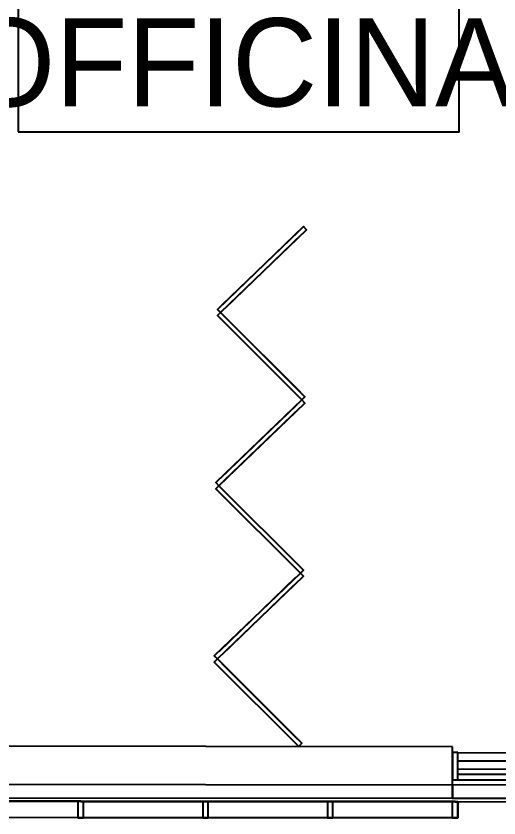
# Model space of a CAD drawing. Header units: metres. Extents: x 2.3 to 42.8, y 0.9 to 31.9.
# Drawn here: x 37.492 to 39.245, y 3.459 to 6.37 of the extents above; entities that cross this region are included whole.
import ezdxf

# ---------------------------------------------------------------- set-up
doc = ezdxf.new("R2010")
doc.units = ezdxf.units.M
for name, color, linetype in [('ARREDI', 9, 'Continuous'), ('PARETI_STRUTTURE', 7, 'Continuous'), ('WAYFINDING_RIQUADRI', 7, 'Continuous'), ('WAYFINDING_TESTI', 7, 'Continuous')]:
    doc.layers.add(name, color=color, linetype=linetype)

msp = doc.modelspace()

# ---------------------------------------------------------------- linework, layer by layer
at = {"layer": 'ARREDI'}
for points in [[(38.2342, 5.2939), (38.5463, 5.5943), (38.5354, 5.6056), (38.2233, 5.3053)], [(38.2342, 5.2939), (38.2231, 5.2828), (38.5296, 4.9768), (38.5407, 4.9879)], [(38.2285, 4.6651), (38.5405, 4.9654), (38.5296, 4.9768), (38.2176, 4.6764)], [(38.2285, 4.6651), (38.2173, 4.654), (38.5239, 4.348), (38.535, 4.3591)], [(38.2227, 4.0363), (38.5348, 4.3366), (38.5239, 4.348), (38.2118, 4.0476)], [(38.2227, 4.0363), (38.2116, 4.0251), (38.5181, 3.7191), (38.5292, 3.7303)], [(37.2741, 3.5197), (37.7269, 3.5194), (37.7269, 3.5198), (37.2741, 3.5201)], [(37.7269, 3.5194), (38.1797, 3.519), (38.1797, 3.5194), (37.7269, 3.5198)], [(38.1797, 3.519), (38.6325, 3.5187), (38.6325, 3.5191), (38.1797, 3.5194)], [(38.6325, 3.5187), (39.0853, 3.5184), (39.0853, 3.5187), (38.6325, 3.5191)]]:
    msp.add_lwpolyline(points, close=True, dxfattribs=at)
for points in [[(38.2403, 5.3216), (38.5184, 5.5892)], [(38.2513, 5.3103), (38.5293, 5.5779)], [(38.5293, 5.5779), (38.2513, 5.3103)], [(38.251, 5.2772), (38.524, 5.0046)], [(38.2398, 5.2661), (38.5129, 4.9935)], [(38.5129, 4.9935), (38.2398, 5.2661)], [(38.2346, 4.6928), (38.5126, 4.9604)], [(38.2455, 4.6815), (38.5235, 4.949)], [(38.5235, 4.949), (38.2455, 4.6815)], [(38.2341, 4.6373), (38.5071, 4.3646)], [(38.5071, 4.3646), (38.2341, 4.6373)], [(38.2452, 4.6484), (38.5183, 4.3758)], [(38.2288, 4.064), (38.5068, 4.3316)], [(38.2397, 4.0527), (38.5178, 4.3202)], [(38.5178, 4.3202), (38.2397, 4.0527)], [(38.2394, 4.0196), (38.5125, 3.747)], [(38.2283, 4.0084), (38.5014, 3.7358)], [(38.5014, 3.7358), (38.2283, 4.0084)], [(34.1045, 3.5225), (38.1797, 3.5194)], [(38.1797, 3.5194), (42.5407, 3.5162)]]:
    msp.add_lwpolyline(points, dxfattribs=at)
at = {"layer": 'PARETI_STRUTTURE'}
for points in [[(39.0756, 3.718), (37.2841, 3.7193), (37.2841, 3.6799)], [(39.0756, 3.6786), (39.0756, 3.718)], [(39.0755, 3.5802), (39.0756, 3.6786)], [(39.0953, 3.6963), (39.5284, 3.696)], [(39.0952, 3.6668), (39.3118, 3.6666)], [(39.0952, 3.6372), (39.5283, 3.6369)], [(39.0952, 3.6176), (39.0952, 3.6372)], [(39.5283, 3.6172), (39.0952, 3.6176)], [(39.1149, 3.6372), (39.5086, 3.6369)], [(39.5086, 3.6173), (39.1149, 3.6175)], [(35.0003, 3.5832), (41.3592, 3.5785)], [(37.284, 3.5815), (37.2839, 3.5311), (37.284, 3.5815), (37.2839, 3.5319), (39.0755, 3.5306), (39.0755, 3.5802)], [(39.0952, 3.5979), (39.5283, 3.5976)], [(42.5297, 3.5272), (42.4793, 3.5272), (41.3591, 3.5281), (40.8866, 3.5284), (40.4535, 3.5287), (39.9811, 3.5291), (39.5479, 3.5294), (39.0755, 3.5298), (37.284, 3.5311), (36.8115, 3.5315), (36.3784, 3.5318), (35.9059, 3.5321), (35.4728, 3.5325), (35.0003, 3.5328), (34.1116, 3.5335)], [(39.0951, 3.5183), (39.0951, 3.4593), (38.6325, 3.4596)], [(39.0853, 3.5183), (39.0951, 3.5183)], [(37.7269, 3.4603), (37.2642, 3.4606)], [(38.1796, 3.46), (37.7269, 3.4603)], [(38.6324, 3.4596), (38.1796, 3.46)]]:
    msp.add_lwpolyline(points, dxfattribs=at)
for points in [[(39.0953, 3.6963), (39.0756, 3.6963), (39.0755, 3.5979), (39.0952, 3.5979)], [(39.0755, 3.5802), (39.0755, 3.5298)], [(37.717, 3.4603), (37.7367, 3.4603), (37.7367, 3.5194), (37.717, 3.5194)], [(38.1698, 3.46), (38.1895, 3.46), (38.1895, 3.519), (38.1698, 3.519)], [(38.6226, 3.4596), (38.6423, 3.4596), (38.6423, 3.5187), (38.6226, 3.5187)], [(39.0754, 3.4593), (39.0951, 3.4593), (39.0951, 3.5183), (39.0754, 3.5183)]]:
    msp.add_lwpolyline(points, close=True, dxfattribs=at)
at = {"layer": 'WAYFINDING_RIQUADRI'}
msp.add_lwpolyline([(37.5, 5.95), (39.1, 5.95), (39.1, 6.45), (37.5, 6.45)], close=True, dxfattribs=at)

# ---------------------------------------------------------------- texts
at = {"layer": 'WAYFINDING_TESTI', "insert": (38.3, 6.2), "char_height": 0.32, "attachment_point": 5}
msp.add_mtext('OFFICINA', dxfattribs=at)

doc.saveas('drawing.dxf')
